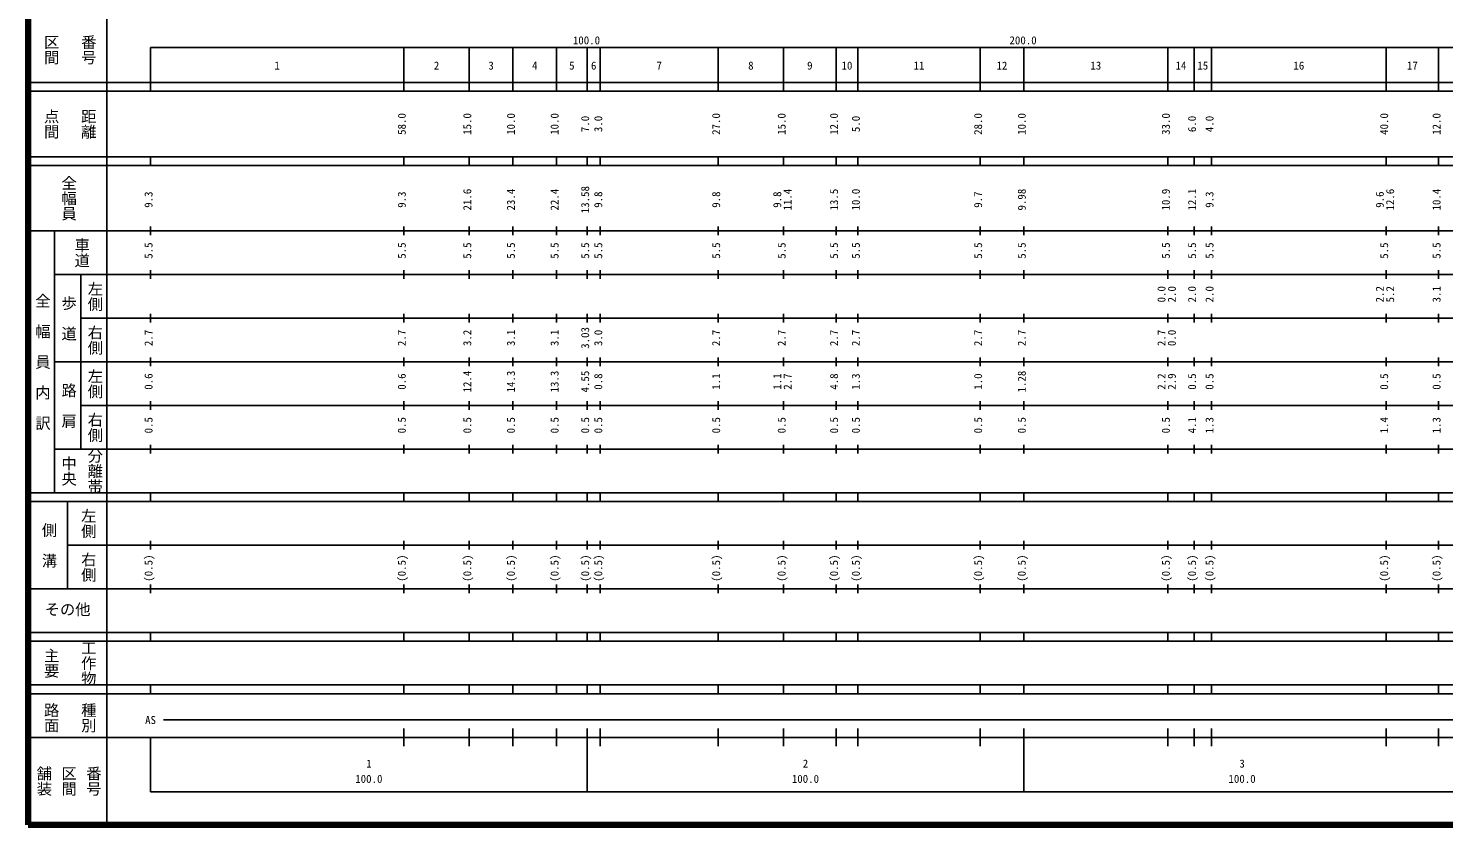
# Model space of a CAD drawing. Units: millimetres on the paper. Extents: x 40 to 680, y 20 to 380.
# Drawn here: x 40 to 364.2, y 20 to 202.4 of the extents above; entities that cross this region are included whole.
import ezdxf
from ezdxf.enums import TextEntityAlignment as Align

# ---------------------------------------------------------------- set-up
doc = ezdxf.new("R2010")
doc.units = ezdxf.units.MM
doc.layers.add('M-TTL', color=2, linetype='Continuous', lineweight=140)
doc.layers.add('M-TTL-BAND', color=7, linetype='Continuous', lineweight=25)
doc.styles.add('@ＭＳ ゴシック', font='')
doc.styles.add('ＭＳ ゴシック', font='')
doc.styles.get('@ＭＳ ゴシック').set_extended_font_data('@MS Gothic')
doc.styles.get('ＭＳ ゴシック').set_extended_font_data('MS Gothic')

msp = doc.modelspace()

# ---------------------------------------------------------------- linework, layer by layer
at = {"layer": 'M-TTL'}
for p, q in [((40, 380), (40, 20)), ((40, 20), (680, 20))]:
    msp.add_line(p, q, dxfattribs=at)
at = {"layer": 'M-TTL-BAND'}
for p, q in [((58, 370), (58, 20)), ((68, 198), (579, 198)), ((68, 198), (68, 188)), ((126, 188), (126, 198)), ((141, 188), (141, 198)), ((151, 188), (151, 198)), ((161, 188), (161, 198)), ((168, 188), (168, 198)), ((171, 188), (171, 198)), ((198, 188), (198, 198)), ((213, 188), (213, 198)), ((225, 188), (225, 198)), ((230, 188), (230, 198)), ((258, 188), (258, 198)), ((268, 188), (268, 198)), ((301, 188), (301, 198)), ((307, 188), (307, 198)), ((311, 188), (311, 198)), ((351, 188), (351, 198)), ((363, 188), (363, 198)), ((40, 190), (579, 190)), ((40, 188), (579, 188)), ((40, 173), (579, 173)), ((68, 171), (68, 173)), ((126, 171), (126, 173)), ((141, 171), (141, 173)), ((151, 171), (151, 173)), ((161, 171), (161, 173)), ((168, 171), (168, 173)), ((171, 171), (171, 173)), ((198, 171), (198, 173)), ((213, 171), (213, 173)), ((225, 171), (225, 173)), ((230, 171), (230, 173)), ((258, 171), (258, 173)), ((268, 171), (268, 173)), ((301, 171), (301, 173)), ((307, 171), (307, 173)), ((311, 171), (311, 173)), ((351, 171), (351, 173)), ((363, 171), (363, 173)), ((40, 171), (579, 171)), ((40, 156), (579, 156)), ((46, 96), (46, 156)), ((68, 155), (68, 157)), ((126, 155), (126, 157)), ((141, 155), (141, 157)), ((151, 155), (151, 157)), ((161, 155), (161, 157)), ((168, 155), (168, 157)), ((171, 155), (171, 157)), ((198, 155), (198, 157)), ((213, 155), (213, 157)), ((225, 155), (225, 157)), ((230, 155), (230, 157)), ((258, 155), (258, 157)), ((268, 155), (268, 157)), ((301, 155), (301, 157)), ((307, 155), (307, 157)), ((311, 155), (311, 157)), ((351, 155), (351, 157)), ((363, 155), (363, 157)), ((46, 146), (579, 146)), ((52, 146), (52, 106)), ((68, 145), (68, 147)), ((126, 145), (126, 147)), ((141, 145), (141, 147)), ((151, 145), (151, 147)), ((161, 145), (161, 147)), ((168, 145), (168, 147)), ((171, 145), (171, 147)), ((198, 145), (198, 147)), ((213, 145), (213, 147)), ((225, 145), (225, 147)), ((230, 145), (230, 147)), ((258, 145), (258, 147)), ((268, 145), (268, 147)), ((301, 145), (301, 147)), ((307, 145), (307, 147)), ((311, 145), (311, 147)), ((351, 145), (351, 147)), ((363, 145), (363, 147)), ((68, 135), (68, 137)), ((126, 135), (126, 137)), ((141, 135), (141, 137)), ((151, 135), (151, 137)), ((161, 135), (161, 137)), ((168, 135), (168, 137)), ((171, 135), (171, 137)), ((198, 135), (198, 137)), ((213, 135), (213, 137)), ((225, 135), (225, 137)), ((230, 135), (230, 137)), ((258, 135), (258, 137)), ((268, 135), (268, 137)), ((301, 135), (301, 137)), ((307, 135), (307, 137)), ((311, 135), (311, 137)), ((351, 135), (351, 137)), ((363, 135), (363, 137)), ((52, 136), (579, 136)), ((68, 125), (68, 127)), ((126, 125), (126, 127)), ((141, 125), (141, 127)), ((151, 125), (151, 127)), ((161, 125), (161, 127)), ((168, 125), (168, 127)), ((171, 125), (171, 127)), ((198, 125), (198, 127)), ((213, 125), (213, 127)), ((225, 125), (225, 127)), ((230, 125), (230, 127)), ((258, 125), (258, 127)), ((268, 125), (268, 127)), ((301, 125), (301, 127)), ((307, 125), (307, 127)), ((311, 125), (311, 127)), ((351, 125), (351, 127)), ((363, 125), (363, 127)), ((46, 126), (579, 126)), ((68, 115), (68, 117)), ((126, 115), (126, 117)), ((141, 115), (141, 117)), ((151, 115), (151, 117)), ((161, 115), (161, 117)), ((168, 115), (168, 117)), ((171, 115), (171, 117)), ((198, 115), (198, 117)), ((213, 115), (213, 117)), ((225, 115), (225, 117)), ((230, 115), (230, 117)), ((258, 115), (258, 117)), ((268, 115), (268, 117)), ((301, 115), (301, 117)), ((307, 115), (307, 117)), ((311, 115), (311, 117)), ((351, 115), (351, 117)), ((363, 115), (363, 117)), ((52, 116), (579, 116)), ((68, 105), (68, 107)), ((126, 105), (126, 107)), ((141, 105), (141, 107)), ((151, 105), (151, 107)), ((161, 105), (161, 107)), ((168, 105), (168, 107)), ((171, 105), (171, 107)), ((198, 105), (198, 107)), ((213, 105), (213, 107)), ((225, 105), (225, 107)), ((230, 105), (230, 107)), ((258, 105), (258, 107)), ((268, 105), (268, 107)), ((301, 105), (301, 107)), ((307, 105), (307, 107)), ((311, 105), (311, 107)), ((351, 105), (351, 107)), ((363, 105), (363, 107)), ((46, 106), (579, 106)), ((40, 96), (579, 96)), ((68, 94), (68, 96)), ((126, 94), (126, 96)), ((141, 94), (141, 96)), ((151, 94), (151, 96)), ((161, 94), (161, 96)), ((168, 94), (168, 96)), ((171, 94), (171, 96)), ((198, 94), (198, 96)), ((213, 94), (213, 96)), ((225, 94), (225, 96)), ((230, 94), (230, 96)), ((258, 94), (258, 96)), ((268, 94), (268, 96)), ((301, 94), (301, 96)), ((307, 94), (307, 96)), ((311, 94), (311, 96)), ((351, 94), (351, 96)), ((363, 94), (363, 96)), ((40, 94), (579, 94)), ((49, 94), (49, 74)), ((68, 83), (68, 85)), ((126, 83), (126, 85)), ((141, 83), (141, 85)), ((151, 83), (151, 85)), ((161, 83), (161, 85)), ((168, 83), (168, 85)), ((171, 83), (171, 85)), ((198, 83), (198, 85)), ((213, 83), (213, 85)), ((225, 83), (225, 85)), ((230, 83), (230, 85)), ((258, 83), (258, 85)), ((268, 83), (268, 85)), ((301, 83), (301, 85)), ((307, 83), (307, 85)), ((311, 83), (311, 85)), ((351, 83), (351, 85)), ((363, 83), (363, 85)), ((49, 84), (579, 84)), ((68, 73), (68, 75)), ((126, 73), (126, 75)), ((141, 73), (141, 75)), ((151, 73), (151, 75)), ((161, 73), (161, 75)), ((168, 73), (168, 75)), ((171, 73), (171, 75)), ((198, 73), (198, 75)), ((213, 73), (213, 75)), ((225, 73), (225, 75)), ((230, 73), (230, 75)), ((258, 73), (258, 75)), ((268, 73), (268, 75)), ((301, 73), (301, 75)), ((307, 73), (307, 75)), ((311, 73), (311, 75)), ((351, 73), (351, 75)), ((363, 73), (363, 75)), ((40, 74), (579, 74)), ((40, 64), (579, 64)), ((40, 62), (579, 62)), ((68, 62), (68, 64)), ((126, 62), (126, 64)), ((141, 62), (141, 64)), ((151, 62), (151, 64)), ((161, 62), (161, 64)), ((168, 62), (168, 64)), ((171, 62), (171, 64)), ((198, 62), (198, 64)), ((213, 62), (213, 64)), ((225, 62), (225, 64)), ((230, 62), (230, 64)), ((258, 62), (258, 64)), ((268, 62), (268, 64)), ((301, 62), (301, 64)), ((307, 62), (307, 64)), ((311, 62), (311, 64)), ((351, 62), (351, 64)), ((363, 62), (363, 64)), ((40, 52), (579, 52)), ((68, 50), (68, 52)), ((126, 50), (126, 52)), ((141, 50), (141, 52)), ((151, 50), (151, 52)), ((161, 50), (161, 52)), ((168, 50), (168, 52)), ((171, 50), (171, 52)), ((198, 50), (198, 52)), ((213, 50), (213, 52)), ((225, 50), (225, 52)), ((230, 50), (230, 52)), ((258, 50), (258, 52)), ((268, 50), (268, 52)), ((301, 50), (301, 52)), ((307, 50), (307, 52)), ((311, 50), (311, 52)), ((351, 50), (351, 52)), ((363, 50), (363, 52)), ((40, 50), (579, 50)), ((71, 44), (439, 44)), ((40, 40), (579, 40)), ((68, 40), (68, 27.5)), ((126, 38), (126, 42)), ((141, 38), (141, 42)), ((151, 38), (151, 42)), ((161, 38), (161, 42)), ((168, 27.5), (168, 42)), ((171, 38), (171, 42)), ((198, 38), (198, 42)), ((213, 38), (213, 42)), ((225, 38), (225, 42)), ((230, 38), (230, 42)), ((258, 38), (258, 42)), ((268, 27.5), (268, 42)), ((301, 38), (301, 42)), ((307, 38), (307, 42)), ((311, 38), (311, 42)), ((351, 38), (351, 42)), ((363, 38), (363, 42)), ((68, 27.5), (579, 27.5))]:
    msp.add_line(p, q, dxfattribs=at)

# ---------------------------------------------------------------- texts
for s, height, rotation, style, p in [('区間', 2.566, 270, '@ＭＳ ゴシック', (43.25, 201)), ('番号', 2.566, 270, '@ＭＳ ゴシック', (51.75, 201)), ('点間', 2.566, 270, '@ＭＳ ゴシック', (43.25, 184)), ('距離', 2.566, 270, '@ＭＳ ゴシック', (51.75, 184)), ('58.0', 1.833, 90, 'ＭＳ ゴシック', (127, 178)), ('15.0', 1.833, 90, 'ＭＳ ゴシック', (142, 178)), ('10.0', 1.833, 90, 'ＭＳ ゴシック', (152, 178)), ('10.0', 1.833, 90, 'ＭＳ ゴシック', (162, 178)), ('7.0', 1.833, 90, 'ＭＳ ゴシック', (169, 178.625)), ('3.0', 1.833, 90, 'ＭＳ ゴシック', (172, 178.625)), ('27.0', 1.833, 90, 'ＭＳ ゴシック', (199, 178)), ('15.0', 1.833, 90, 'ＭＳ ゴシック', (214, 178)), ('12.0', 1.833, 90, 'ＭＳ ゴシック', (226, 178)), ('5.0', 1.833, 90, 'ＭＳ ゴシック', (231, 178.625)), ('28.0', 1.833, 90, 'ＭＳ ゴシック', (259, 178)), ('10.0', 1.833, 90, 'ＭＳ ゴシック', (269, 178)), ('33.0', 1.833, 90, 'ＭＳ ゴシック', (302, 178)), ('6.0', 1.833, 90, 'ＭＳ ゴシック', (308, 178.625)), ('4.0', 1.833, 90, 'ＭＳ ゴシック', (312, 178.625)), ('40.0', 1.833, 90, 'ＭＳ ゴシック', (352, 178)), ('12.0', 1.833, 90, 'ＭＳ ゴシック', (364, 178)), ('全幅員', 2.566, 270, '@ＭＳ ゴシック', (47.25, 168.75)), ('21.6', 1.833, 90, 'ＭＳ ゴシック', (142, 160.674)), ('23.4', 1.833, 90, 'ＭＳ ゴシック', (152, 160.674)), ('22.4', 1.833, 90, 'ＭＳ ゴシック', (162, 160.674)), ('13.58', 1.833, 90, 'ＭＳ ゴシック', (169, 160.049)), ('11.4', 1.833, 90, 'ＭＳ ゴシック', (215.37, 160.674)), ('13.5', 1.833, 90, 'ＭＳ ゴシック', (226, 160.674)), ('10.0', 1.833, 90, 'ＭＳ ゴシック', (231, 160.674)), ('9.98', 1.833, 90, 'ＭＳ ゴシック', (269, 160.674)), ('10.9', 1.833, 90, 'ＭＳ ゴシック', (302, 160.674)), ('12.1', 1.833, 90, 'ＭＳ ゴシック', (308, 160.674)), ('12.6', 1.833, 90, 'ＭＳ ゴシック', (353.37, 160.674)), ('10.4', 1.833, 90, 'ＭＳ ゴシック', (364, 160.674)), ('9.3', 1.833, 90, 'ＭＳ ゴシック', (69, 161.299)), ('9.3', 1.833, 90, 'ＭＳ ゴシック', (127, 161.299)), ('9.8', 1.833, 90, 'ＭＳ ゴシック', (172, 161.299)), ('9.8', 1.833, 90, 'ＭＳ ゴシック', (199, 161.299)), ('9.8', 1.833, 90, 'ＭＳ ゴシック', (213, 161.299)), ('9.7', 1.833, 90, 'ＭＳ ゴシック', (259, 161.299)), ('9.3', 1.833, 90, 'ＭＳ ゴシック', (312, 161.299)), ('9.6', 1.833, 90, 'ＭＳ ゴシック', (351, 161.299)), ('車道', 2.566, 270, '@ＭＳ ゴシック', (50.25, 154.5)), ('5.5', 1.833, 90, 'ＭＳ ゴシック', (69, 149.625)), ('5.5', 1.833, 90, 'ＭＳ ゴシック', (127, 149.625)), ('5.5', 1.833, 90, 'ＭＳ ゴシック', (142, 149.625)), ('5.5', 1.833, 90, 'ＭＳ ゴシック', (152, 149.625)), ('5.5', 1.833, 90, 'ＭＳ ゴシック', (162, 149.625)), ('5.5', 1.833, 90, 'ＭＳ ゴシック', (169, 149.625)), ('5.5', 1.833, 90, 'ＭＳ ゴシック', (172, 149.625)), ('5.5', 1.833, 90, 'ＭＳ ゴシック', (199, 149.625)), ('5.5', 1.833, 90, 'ＭＳ ゴシック', (214, 149.625)), ('5.5', 1.833, 90, 'ＭＳ ゴシック', (226, 149.625)), ('5.5', 1.833, 90, 'ＭＳ ゴシック', (231, 149.625)), ('5.5', 1.833, 90, 'ＭＳ ゴシック', (259, 149.625)), ('5.5', 1.833, 90, 'ＭＳ ゴシック', (269, 149.625)), ('5.5', 1.833, 90, 'ＭＳ ゴシック', (302, 149.625)), ('5.5', 1.833, 90, 'ＭＳ ゴシック', (308, 149.625)), ('5.5', 1.833, 90, 'ＭＳ ゴシック', (312, 149.625)), ('5.5', 1.833, 90, 'ＭＳ ゴシック', (352, 149.625)), ('5.5', 1.833, 90, 'ＭＳ ゴシック', (364, 149.625)), ('左側', 2.566, 270, '@ＭＳ ゴシック', (53.25, 144.5)), ('0.0', 1.833, 90, 'ＭＳ ゴシック', (301, 139.625)), ('2.0', 1.833, 90, 'ＭＳ ゴシック', (303.37, 139.625)), ('2.0', 1.833, 90, 'ＭＳ ゴシック', (308, 139.625)), ('2.0', 1.833, 90, 'ＭＳ ゴシック', (312, 139.625)), ('2.2', 1.833, 90, 'ＭＳ ゴシック', (351, 139.625)), ('5.2', 1.833, 90, 'ＭＳ ゴシック', (353.37, 139.625)), ('3.1', 1.833, 90, 'ＭＳ ゴシック', (364, 139.625)), ('全\u3000幅\u3000員\u3000内\u3000訳', 2.566, 270, '@ＭＳ ゴシック', (41.25, 141.75)), ('歩\u3000道', 2.566, 270, '@ＭＳ ゴシック', (47.25, 141.25)), ('右側', 2.566, 270, '@ＭＳ ゴシック', (53.25, 134.5)), ('2.7', 1.833, 90, 'ＭＳ ゴシック', (69, 129.625)), ('2.7', 1.833, 90, 'ＭＳ ゴシック', (127, 129.625)), ('3.2', 1.833, 90, 'ＭＳ ゴシック', (142, 129.625)), ('3.1', 1.833, 90, 'ＭＳ ゴシック', (152, 129.625)), ('3.1', 1.833, 90, 'ＭＳ ゴシック', (162, 129.625)), ('3.03', 1.833, 90, 'ＭＳ ゴシック', (169, 129)), ('3.0', 1.833, 90, 'ＭＳ ゴシック', (172, 129.625)), ('2.7', 1.833, 90, 'ＭＳ ゴシック', (199, 129.625)), ('2.7', 1.833, 90, 'ＭＳ ゴシック', (214, 129.625)), ('2.7', 1.833, 90, 'ＭＳ ゴシック', (226, 129.625)), ('2.7', 1.833, 90, 'ＭＳ ゴシック', (231, 129.625)), ('2.7', 1.833, 90, 'ＭＳ ゴシック', (259, 129.625)), ('2.7', 1.833, 90, 'ＭＳ ゴシック', (269, 129.625)), ('2.7', 1.833, 90, 'ＭＳ ゴシック', (301, 129.625)), ('0.0', 1.833, 90, 'ＭＳ ゴシック', (303.37, 129.625)), ('左側', 2.566, 270, '@ＭＳ ゴシック', (53.25, 124.5)), ('0.6', 1.833, 90, 'ＭＳ ゴシック', (69, 119.625)), ('0.6', 1.833, 90, 'ＭＳ ゴシック', (127, 119.625)), ('12.4', 1.833, 90, 'ＭＳ ゴシック', (142, 119)), ('14.3', 1.833, 90, 'ＭＳ ゴシック', (152, 119)), ('13.3', 1.833, 90, 'ＭＳ ゴシック', (162, 119)), ('4.55', 1.833, 90, 'ＭＳ ゴシック', (169, 119)), ('0.8', 1.833, 90, 'ＭＳ ゴシック', (172, 119.625)), ('1.1', 1.833, 90, 'ＭＳ ゴシック', (199, 119.625)), ('1.1', 1.833, 90, 'ＭＳ ゴシック', (213, 119.625)), ('2.7', 1.833, 90, 'ＭＳ ゴシック', (215.37, 119.625)), ('4.8', 1.833, 90, 'ＭＳ ゴシック', (226, 119.625)), ('1.3', 1.833, 90, 'ＭＳ ゴシック', (231, 119.625)), ('1.0', 1.833, 90, 'ＭＳ ゴシック', (259, 119.625)), ('1.28', 1.833, 90, 'ＭＳ ゴシック', (269, 119)), ('2.2', 1.833, 90, 'ＭＳ ゴシック', (301, 119.625)), ('2.9', 1.833, 90, 'ＭＳ ゴシック', (303.37, 119.625)), ('0.5', 1.833, 90, 'ＭＳ ゴシック', (308, 119.625)), ('0.5', 1.833, 90, 'ＭＳ ゴシック', (312, 119.625)), ('0.5', 1.833, 90, 'ＭＳ ゴシック', (352, 119.625)), ('0.5', 1.833, 90, 'ＭＳ ゴシック', (364, 119.625)), ('路\u3000肩', 2.566, 270, '@ＭＳ ゴシック', (47.25, 121.25)), ('右側', 2.566, 270, '@ＭＳ ゴシック', (53.25, 114.5)), ('0.5', 1.833, 90, 'ＭＳ ゴシック', (69, 109.625)), ('0.5', 1.833, 90, 'ＭＳ ゴシック', (127, 109.625)), ('0.5', 1.833, 90, 'ＭＳ ゴシック', (142, 109.625)), ('0.5', 1.833, 90, 'ＭＳ ゴシック', (152, 109.625)), ('0.5', 1.833, 90, 'ＭＳ ゴシック', (162, 109.625)), ('0.5', 1.833, 90, 'ＭＳ ゴシック', (169, 109.625)), ('0.5', 1.833, 90, 'ＭＳ ゴシック', (172, 109.625)), ('0.5', 1.833, 90, 'ＭＳ ゴシック', (199, 109.625)), ('0.5', 1.833, 90, 'ＭＳ ゴシック', (214, 109.625)), ('0.5', 1.833, 90, 'ＭＳ ゴシック', (226, 109.625)), ('0.5', 1.833, 90, 'ＭＳ ゴシック', (231, 109.625)), ('0.5', 1.833, 90, 'ＭＳ ゴシック', (259, 109.625)), ('0.5', 1.833, 90, 'ＭＳ ゴシック', (269, 109.625)), ('0.5', 1.833, 90, 'ＭＳ ゴシック', (302, 109.625)), ('4.1', 1.833, 90, 'ＭＳ ゴシック', (308, 109.625)), ('1.3', 1.833, 90, 'ＭＳ ゴシック', (312, 109.625)), ('1.4', 1.833, 90, 'ＭＳ ゴシック', (352, 109.625)), ('1.3', 1.833, 90, 'ＭＳ ゴシック', (364, 109.625)), ('中央', 2.566, 270, '@ＭＳ ゴシック', (47.25, 104.5)), ('分離帯', 2.566, 270, '@ＭＳ ゴシック', (53.25, 106.25)), ('左側', 2.566, 270, '@ＭＳ ゴシック', (51.75, 92.5)), ('側\u3000溝', 2.566, 270, '@ＭＳ ゴシック', (42.75, 89.25)), ('右側', 2.566, 270, '@ＭＳ ゴシック', (51.75, 82.5)), ('(0.5)', 1.833, 90, 'ＭＳ ゴシック', (69, 75.639)), ('(0.5)', 1.833, 90, 'ＭＳ ゴシック', (127, 75.639)), ('(0.5)', 1.833, 90, 'ＭＳ ゴシック', (142, 75.639)), ('(0.5)', 1.833, 90, 'ＭＳ ゴシック', (152, 75.639)), ('(0.5)', 1.833, 90, 'ＭＳ ゴシック', (162, 75.639)), ('(0.5)', 1.833, 90, 'ＭＳ ゴシック', (169, 75.639)), ('(0.5)', 1.833, 90, 'ＭＳ ゴシック', (172, 75.639)), ('(0.5)', 1.833, 90, 'ＭＳ ゴシック', (199, 75.639)), ('(0.5)', 1.833, 90, 'ＭＳ ゴシック', (214, 75.639)), ('(0.5)', 1.833, 90, 'ＭＳ ゴシック', (226, 75.639)), ('(0.5)', 1.833, 90, 'ＭＳ ゴシック', (231, 75.639)), ('(0.5)', 1.833, 90, 'ＭＳ ゴシック', (259, 75.639)), ('(0.5)', 1.833, 90, 'ＭＳ ゴシック', (269, 75.639)), ('(0.5)', 1.833, 90, 'ＭＳ ゴシック', (302, 75.639)), ('(0.5)', 1.833, 90, 'ＭＳ ゴシック', (308, 75.639)), ('(0.5)', 1.833, 90, 'ＭＳ ゴシック', (312, 75.639)), ('(0.5)', 1.833, 90, 'ＭＳ ゴシック', (352, 75.639)), ('(0.5)', 1.833, 90, 'ＭＳ ゴシック', (364, 75.639)), ('工作物', 2.566, 270, '@ＭＳ ゴシック', (51.75, 62.25)), ('主要', 2.566, 270, '@ＭＳ ゴシック', (43.25, 60.5)), ('路面', 2.566, 270, '@ＭＳ ゴシック', (43.25, 48)), ('種別', 2.566, 270, '@ＭＳ ゴシック', (51.75, 48)), ('舗装', 2.566, 270, '@ＭＳ ゴシック', (41.583, 33.5)), ('区間', 2.566, 270, '@ＭＳ ゴシック', (47.25, 33.5)), ('番号', 2.566, 270, '@ＭＳ ゴシック', (52.917, 33.5))]:
    msp.add_text(s, height=height, rotation=rotation, dxfattribs=dict(at, style=style)).set_placement(p, align=Align.BOTTOM_LEFT)
at = {"layer": 'M-TTL-BAND', "style": 'ＭＳ ゴシック'}
for s, height, p in [('100.0', 1.833, (164.719, 198.195)), ('200.0', 1.833, (264.719, 198.195)), ('1', 1.833, (96.375, 192.405)), ('2', 1.833, (132.875, 192.405)), ('3', 1.833, (145.375, 192.405)), ('4', 1.833, (155.375, 192.405)), ('5', 1.833, (163.875, 192.405)), ('6', 1.833, (168.875, 192.405)), ('7', 1.833, (183.875, 192.405)), ('8', 1.833, (204.875, 192.405)), ('9', 1.833, (218.375, 192.405)), ('10', 1.833, (226.25, 192.405)), ('11', 1.833, (242.75, 192.405)), ('12', 1.833, (261.75, 192.405)), ('13', 1.833, (283.25, 192.405)), ('14', 1.833, (302.75, 192.405)), ('15', 1.833, (307.75, 192.405)), ('16', 1.833, (329.75, 192.405)), ('17', 1.833, (355.75, 192.405)), ('その他', 2.566, (43.75, 67.25)), ('AS', 1.833, (66.75, 42.5)), ('1', 1.833, (117.375, 32.523)), ('2', 1.833, (217.375, 32.523)), ('3', 1.833, (317.375, 32.523)), ('100.0', 1.833, (114.875, 29.033)), ('100.0', 1.833, (214.875, 29.033)), ('100.0', 1.833, (314.875, 29.033))]:
    msp.add_text(s, height=height, dxfattribs=at).set_placement(p, align=Align.BOTTOM_LEFT)

doc.saveas('drawing.dxf')
